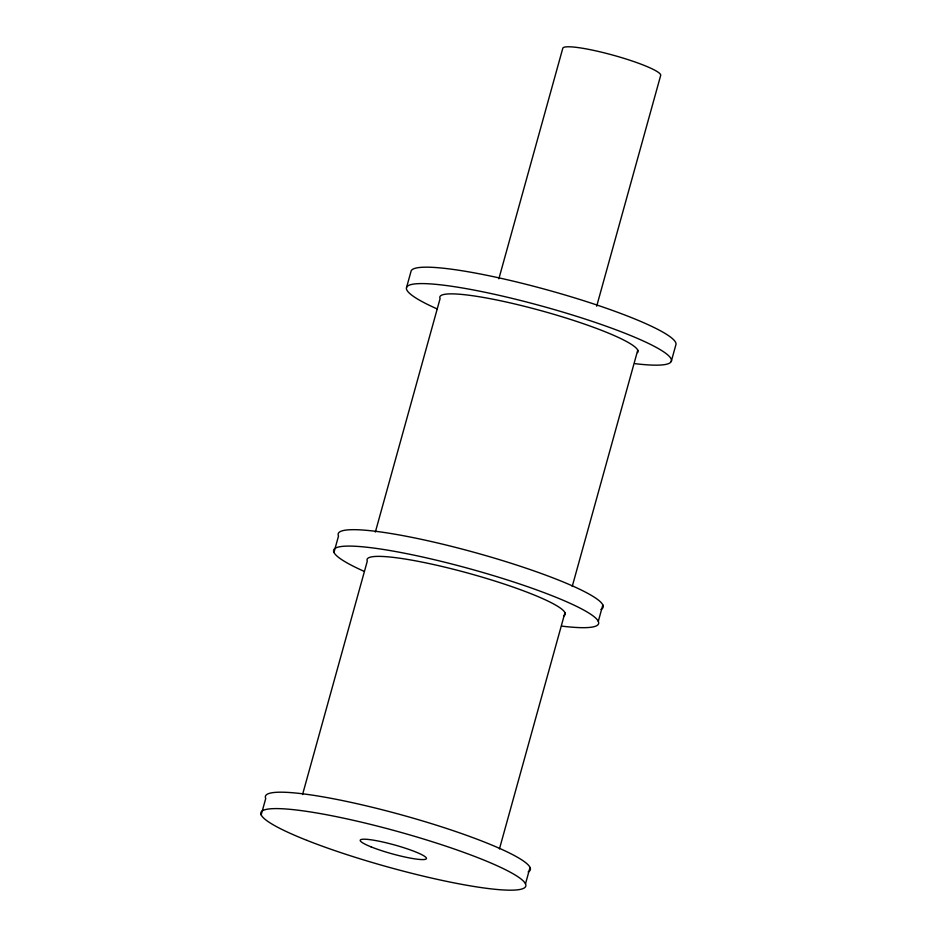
<?xml version="1.0" encoding="UTF-8"?>
<svg xmlns="http://www.w3.org/2000/svg" width="937" height="937" viewBox="0 0 937 937"><rect width="100%" height="100%" fill="white"/><g stroke="black" fill="none" stroke-linecap="round" stroke-linejoin="round"><path stroke-width="1.41" d="M406.588 287.331L411.144 270.934A137.446 18.412 15.5 0 1 550.733 290.868A137.446 18.412 15.5 0 1 675.823 345.003L671.267 361.413M261.177 814.897L265.733 798.5A137.446 18.412 15.5 0 1 405.112 815.881A137.446 18.412 15.5 0 1 528.152 871.937M333.982 552.397L338.526 535.987A137.446 18.412 15.5 0 1 477.917 553.369A137.446 18.412 15.5 0 1 600.945 609.425M302.557 794.541L367.304 561.087A102.789 13.774 15.5 0 1 471.545 574.088A102.789 13.774 15.5 0 1 563.547 616.007M375.362 532.029L440.097 298.587A102.789 13.774 15.5 0 1 540.028 310.393A102.789 13.774 15.5 0 1 637.57 352.605M498.859 278.804L562.821 48.174A50.797 6.805 15.5 0 1 614.414 55.541A50.797 6.805 15.5 0 1 660.644 75.557L596.682 306.188M499.444 848.934L564.964 612.669M572.238 586.421L637.757 350.169M525.481 883.872L530.037 867.463M598.286 621.372L602.831 604.962M363.65 571.125A137.446 18.412 15.5 0 1 378.15 548.672A137.446 18.412 15.5 0 1 561.755 599.668A137.446 18.412 15.5 0 1 561.556 626.092M437.216 308.952A137.446 18.412 15.5 0 1 450.076 286.043A137.446 18.412 15.5 0 1 633.763 336.828A137.446 18.412 15.5 0 1 635.134 363.673M307.031 840.407A137.446 18.412 15.5 0 0 523.596 888.335A137.446 18.412 15.5 0 0 349.372 819.418A137.446 18.412 15.5 0 0 307.031 840.407M371.075 846.872A34.364 4.603 15.5 0 0 425.714 859.206A34.364 4.603 15.5 0 0 383.21 842.094A34.364 4.603 15.5 0 0 371.075 846.872"/></g></svg>
